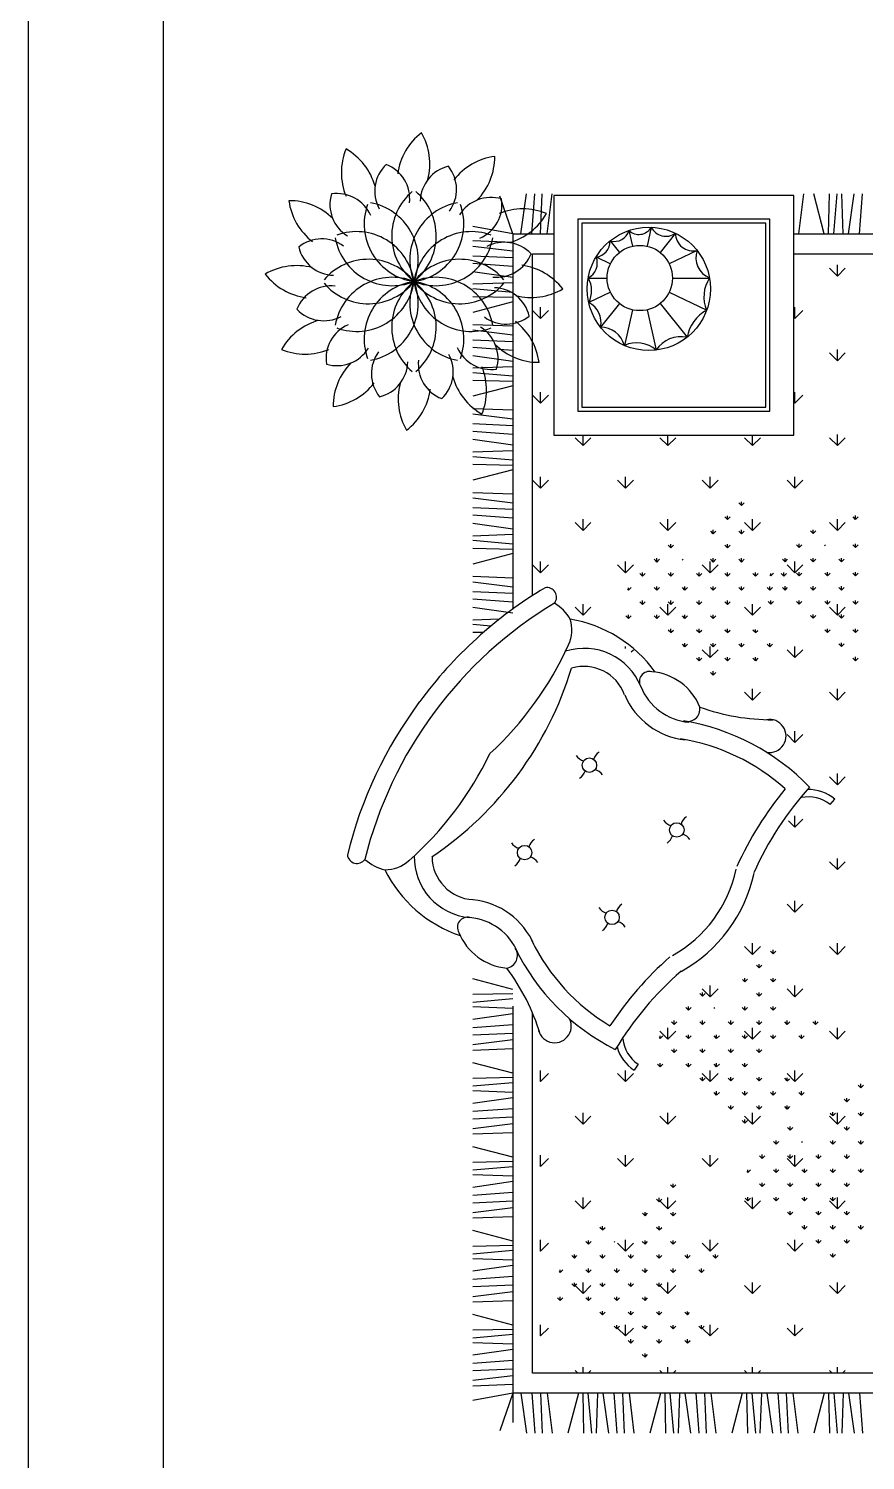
# Model space of a CAD drawing. Header units: inches. Extents: x 10.7 to 53.2, y 13 to 37.8.
# Drawn here: x 10.673 to 12.767, y 23.588 to 27.17 of the extents above; entities that cross this region are included whole.
import ezdxf

# ---------------------------------------------------------------- set-up
doc = ezdxf.new("R2010")
doc.units = ezdxf.units.IN
doc.header["$MEASUREMENT"] = 0
for name, color, linetype in [('02', 2, 'Continuous'), ('1', 1, 'Continuous'), ('4', 4, 'Continuous'), ('kadrbm', 4, 'Continuous')]:
    doc.layers.add(name, color=color, linetype=linetype)

# ---------------------------------------------------------------- blocks, each defined once
blk = doc.blocks.new('kadrbm')
at = {"layer": 'kadrbm', "color": 4}
blk.add_lwpolyline([(0, 0), (0, 24.7972), (21, 24.7972), (21, 0), (0, 0)], close=True, dxfattribs=at)
blk.add_lwpolyline([(20.6631, 0.3257), (20.6631, 24.4603), (0.3369, 24.4603), (0.3369, 0.3257), (20.6631, 0.3257)], dxfattribs=at)

msp = doc.modelspace()

# ---------------------------------------------------------------- linework, layer by layer
at = {"layer": '02'}
for p, q in [((11.9047, 26.6567), (11.9189, 26.7567)), ((11.9323, 26.6567), (11.9397, 26.7567)), ((11.9538, 26.6567), (11.9582, 26.7567)), ((11.9702, 26.6567), (11.9825, 26.7567)), ((12.6001, 26.6567), (12.6124, 26.7567)), ((12.6637, 26.6567), (12.6374, 26.7567)), ((12.6745, 26.6567), (12.6767, 26.7567)), ((12.6874, 26.6567), (12.6963, 26.7567)), ((12.7113, 26.6567), (12.7078, 26.7567)), ((12.7247, 26.6567), (12.7389, 26.7567)), ((12.7523, 26.6567), (12.7597, 26.7567)), ((11.8841, 26.6567), (11.8516, 26.7513)), ((11.8841, 26.6567), (11.7841, 26.6748)), ((11.8841, 26.6567), (11.9873, 26.6567)), ((11.8841, 26.6567), (11.8841, 25.7179)), ((12.175, 26.6651), (12.1839, 26.6259)), ((12.231, 26.6732), (12.2203, 26.6259)), ((12.2913, 26.6582), (12.253, 26.6102)), ((12.5873, 26.6567), (12.8802, 26.6567)), ((11.8841, 26.6355), (11.7841, 26.6392)), ((11.8841, 26.6132), (11.7841, 26.6255)), ((12.128, 26.6392), (12.1512, 26.6102)), ((12.3453, 26.6153), (12.2757, 26.5817)), ((11.8841, 26.5968), (11.7841, 26.6012)), ((11.8841, 26.5752), (11.7841, 26.5827)), ((11.9341, 25.7522), (11.9341, 26.6067)), ((11.9341, 26.6067), (11.9873, 26.6067)), ((12.0928, 26.5989), (12.1285, 26.5817)), ((12.5873, 26.6067), (12.8742, 26.6067)), ((11.8841, 26.5477), (11.7841, 26.5619)), ((12.0729, 26.5463), (12.1204, 26.5463)), ((12.2837, 26.5463), (12.3766, 26.5463)), ((11.8841, 26.5343), (11.7841, 26.5307)), ((11.8841, 26.5104), (11.7841, 26.5193)), ((12.1285, 26.5109), (12.0744, 26.4848)), ((12.2757, 26.5109), (12.3695, 26.4657)), ((11.8841, 26.4975), (11.7841, 26.4996)), ((11.8841, 26.4867), (11.7841, 26.4603)), ((12.1512, 26.4825), (12.1039, 26.4232)), ((12.253, 26.4825), (12.3203, 26.398)), ((12.1839, 26.4667), (12.1636, 26.3775)), ((12.2203, 26.4667), (12.2432, 26.366)), ((11.8841, 26.4255), (11.7841, 26.4292)), ((11.8841, 26.4032), (11.7841, 26.4155)), ((11.8841, 26.3868), (11.7841, 26.3912)), ((11.8841, 26.3652), (11.7841, 26.3727)), ((11.8841, 26.3377), (11.7841, 26.3519)), ((11.8841, 26.3243), (11.7841, 26.3207)), ((11.8841, 26.3004), (11.7841, 26.3093)), ((11.8841, 26.2875), (11.7841, 26.2896)), ((11.8841, 26.2767), (11.7841, 26.2503)), ((11.8841, 26.2155), (11.7841, 26.2192)), ((11.8841, 26.1932), (11.7841, 26.2055)), ((11.8841, 26.1768), (11.7841, 26.1812)), ((11.8841, 26.1552), (11.7841, 26.1627)), ((11.8841, 26.1277), (11.7841, 26.1419)), ((11.8841, 26.1143), (11.7841, 26.1107)), ((11.8841, 26.0904), (11.7841, 26.0993)), ((11.8841, 26.0775), (11.7841, 26.0796)), ((11.8841, 26.0667), (11.7841, 26.0403)), ((11.8841, 26.0055), (11.7841, 26.0092)), ((11.8841, 25.9832), (11.7841, 25.9955)), ((11.8841, 25.9668), (11.7841, 25.9712)), ((11.8841, 25.9452), (11.7841, 25.9527)), ((11.8841, 25.9177), (11.7841, 25.9319)), ((11.8841, 25.9043), (11.7841, 25.9007)), ((11.8841, 25.8804), (11.7841, 25.8893)), ((11.8841, 25.8675), (11.7841, 25.8696)), ((11.8841, 25.8567), (11.7841, 25.8303)), ((11.8841, 25.7955), (11.7841, 25.7992)), ((11.8841, 25.7732), (11.7841, 25.7855)), ((11.8841, 25.7568), (11.7841, 25.7612)), ((11.8841, 25.7352), (11.7841, 25.7427)), ((11.8841, 25.7077), (11.7841, 25.7219)), ((11.8514, 25.6931), (11.7841, 25.6907)), ((11.8293, 25.6752), (11.7841, 25.6793)), ((11.8103, 25.6591), (11.7841, 25.6596)), ((12.6783, 25.2289), (12.6899, 25.2428)), ((11.8841, 24.7667), (11.7841, 24.793)), ((11.8841, 24.7559), (11.7841, 24.7537)), ((11.8841, 24.743), (11.7841, 24.7341)), ((11.8841, 24.719), (11.7841, 24.7226)), ((11.8841, 24.725), (11.8841, 23.6827)), ((11.8841, 24.7056), (11.7841, 24.6914)), ((11.9341, 23.8067), (11.9341, 24.7067)), ((11.8841, 24.6781), (11.7841, 24.6707)), ((11.8841, 24.6566), (11.7841, 24.6522)), ((11.8841, 24.6402), (11.7841, 24.6278)), ((11.8841, 24.6178), (11.7841, 24.6141)), ((11.8841, 24.5567), (11.7841, 24.583)), ((12.1977, 24.5796), (12.1878, 24.5644)), ((11.8841, 24.5459), (11.7841, 24.5437)), ((11.8841, 24.533), (11.7841, 24.5241)), ((11.8841, 24.509), (11.7841, 24.5126)), ((11.8841, 24.4956), (11.7841, 24.4814)), ((11.8841, 24.4681), (11.7841, 24.4607)), ((11.8841, 24.4466), (11.7841, 24.4422)), ((11.8841, 24.4302), (11.7841, 24.4178)), ((11.8841, 24.4078), (11.7841, 24.4041)), ((11.8841, 24.3467), (11.7841, 24.373)), ((11.8841, 24.3359), (11.7841, 24.3337)), ((11.8841, 24.323), (11.7841, 24.3141)), ((11.8841, 24.299), (11.7841, 24.3026)), ((11.8841, 24.2856), (11.7841, 24.2714)), ((11.8841, 24.2581), (11.7841, 24.2507)), ((11.8841, 24.2366), (11.7841, 24.2322)), ((11.8841, 24.2202), (11.7841, 24.2078)), ((11.8841, 24.1978), (11.7841, 24.1941)), ((11.8841, 24.1367), (11.7841, 24.163)), ((11.8841, 24.1259), (11.7841, 24.1237)), ((11.8841, 24.113), (11.7841, 24.1041)), ((11.8841, 24.089), (11.7841, 24.0926)), ((11.8841, 24.0756), (11.7841, 24.0614)), ((11.8841, 24.0481), (11.7841, 24.0407)), ((11.8841, 24.0266), (11.7841, 24.0222)), ((11.8841, 24.0102), (11.7841, 23.9978)), ((11.8841, 23.9878), (11.7841, 23.9841)), ((11.8841, 23.9267), (11.7841, 23.953)), ((11.8841, 23.9159), (11.7841, 23.9137)), ((11.8841, 23.903), (11.7841, 23.8941)), ((11.8841, 23.879), (11.7841, 23.8826)), ((11.8841, 23.8656), (11.7841, 23.8514)), ((11.8841, 23.8381), (11.7841, 23.8307)), ((11.8841, 23.8166), (11.7841, 23.8122)), ((11.8841, 23.8002), (11.7841, 23.7878)), ((15.7341, 23.8067), (11.9341, 23.8067)), ((11.8841, 23.7778), (11.7841, 23.7741)), ((11.8841, 23.7567), (11.7841, 23.7385)), ((11.8841, 23.7567), (11.8516, 23.662)), ((15.7841, 23.7567), (11.8841, 23.7567)), ((11.9047, 23.7567), (11.9189, 23.6567)), ((11.9323, 23.7567), (11.9397, 23.6567)), ((11.9538, 23.7567), (11.9582, 23.6567)), ((11.9702, 23.7567), (11.9825, 23.6567)), ((12.0487, 23.7567), (12.0224, 23.6567)), ((12.0595, 23.7567), (12.0617, 23.6567)), ((12.0724, 23.7567), (12.0813, 23.6567)), ((12.0963, 23.7567), (12.0928, 23.6567)), ((12.1097, 23.7567), (12.1239, 23.6567)), ((12.1373, 23.7567), (12.1447, 23.6567)), ((12.1588, 23.7567), (12.1632, 23.6567)), ((12.1752, 23.7567), (12.1875, 23.6567)), ((12.2537, 23.7567), (12.2274, 23.6567)), ((12.2645, 23.7567), (12.2667, 23.6567)), ((12.2774, 23.7567), (12.2863, 23.6567)), ((12.3013, 23.7567), (12.2978, 23.6567)), ((12.3147, 23.7567), (12.3289, 23.6567)), ((12.3423, 23.7567), (12.3497, 23.6567)), ((12.3638, 23.7567), (12.3682, 23.6567)), ((12.3802, 23.7567), (12.3925, 23.6567)), ((12.4587, 23.7567), (12.4324, 23.6567)), ((12.4695, 23.7567), (12.4717, 23.6567)), ((12.4824, 23.7567), (12.4913, 23.6567)), ((12.5063, 23.7567), (12.5028, 23.6567)), ((12.5197, 23.7567), (12.5339, 23.6567)), ((12.5473, 23.7567), (12.5547, 23.6567)), ((12.5688, 23.7567), (12.5732, 23.6567)), ((12.5852, 23.7567), (12.5975, 23.6567)), ((12.6637, 23.7567), (12.6374, 23.6567)), ((12.6745, 23.7567), (12.6767, 23.6567)), ((12.6874, 23.7567), (12.6963, 23.6567)), ((12.7113, 23.7567), (12.7078, 23.6567)), ((12.7247, 23.7567), (12.7389, 23.6567)), ((12.7523, 23.7567), (12.7597, 23.6567))]:
    msp.add_line(p, q, dxfattribs=at)
for points in [[(11.9873, 26.7531), (11.9873, 26.1531), (12.5873, 26.1531), (12.5873, 26.7531)], [(12.0473, 26.6931), (12.0473, 26.2131), (12.5273, 26.2131), (12.5273, 26.6931)], [(12.0573, 26.6831), (12.0573, 26.2231), (12.5173, 26.2231), (12.5173, 26.6831)]]:
    msp.add_lwpolyline(points, close=True, dxfattribs=at)
for centre, radius in [((12.2248, 26.5191), 0.1543), ((12.2021, 26.5463), 0.0817)]:
    msp.add_circle(centre, radius, dxfattribs=at)
for centre, radius, start, end in [((11.7502, 26.7868), 0.155, 127.5587, 172.4413), ((11.5219, 26.8314), 0.155, 345.4565, 30.3391), ((11.6104, 26.8099), 0.155, 157.5587, 202.4413), ((11.3904, 26.7344), 0.155, 15.4565, 60.3391), ((11.6311, 26.7634), 0.0922, 133.35, 208.3306), ((11.5342, 26.7445), 0.0922, 353.7007, 68.6813), ((11.8597, 26.6969), 0.155, 97.5587, 142.4413), ((11.6843, 26.8496), 0.155, 315.4565, 0.3391), ((11.7449, 26.7362), 0.0922, 103.35, 178.3306), ((11.6515, 26.7683), 0.0922, 323.7007, 38.6813), ((11.519, 26.7301), 0.0922, 163.35, 238.3306), ((11.4445, 26.6654), 0.0922, 23.7007, 98.6813), ((11.7268, 26.6518), 0.1453, 130.265, 231.8858), ((11.5475, 26.6518), 0.1453, 308.1142, 49.735), ((11.3251, 26.5847), 0.155, 45.4565, 90.3391), ((11.4778, 26.7601), 0.155, 187.5587, 232.4413), ((11.6577, 26.6813), 0.1453, 160.265, 261.8858), ((11.5024, 26.5917), 0.1453, 338.1142, 79.735), ((11.7719, 26.5917), 0.1453, 100.265, 201.8858), ((11.6166, 26.6813), 0.1453, 278.1142, 19.735), ((11.8297, 26.6557), 0.0922, 73.35, 148.3306), ((11.765, 26.7302), 0.0922, 293.7007, 8.6813), ((11.9096, 26.5642), 0.155, 67.5587, 112.4413), ((11.834, 26.7842), 0.155, 285.4565, 330.3391), ((11.4933, 26.517), 0.1453, 8.1142, 109.735), ((11.781, 26.517), 0.1453, 70.265, 171.8858), ((12.1384, 26.676), 0.0382, 254.2366, 343.452), ((12.1998, 26.6912), 0.036, 226.3735, 330.1256), ((12.2675, 26.6913), 0.0407, 206.3068, 305.7901), ((12.3355, 26.6583), 0.0441, 180.0766, 282.9409), ((11.4064, 26.5519), 0.0922, 53.7007, 128.6813), ((11.4385, 26.6452), 0.0922, 193.35, 268.3306), ((11.583, 26.6723), 0.1453, 190.265, 291.8858), ((11.6913, 26.6723), 0.1453, 248.1142, 349.735), ((11.863, 26.5436), 0.0922, 43.35, 118.3306), ((12.0889, 26.6379), 0.0391, 275.7319, 1.9485), ((12.3976, 26.5974), 0.0552, 161.0586, 247.6911), ((11.3433, 26.4223), 0.155, 75.4565, 120.3391), ((11.5229, 26.4478), 0.1453, 38.1142, 139.735), ((11.7514, 26.4478), 0.1453, 40.265, 141.8858), ((11.8442, 26.6404), 0.0922, 263.7007, 338.6813), ((11.8864, 26.4244), 0.155, 37.5587, 82.4413), ((12.0545, 26.5834), 0.0414, 296.5242, 22.1375), ((11.3879, 26.6506), 0.155, 217.5587, 262.4413), ((11.583, 26.4027), 0.1453, 68.1142, 169.735), ((11.6913, 26.4027), 0.1453, 10.265, 111.8858), ((12.0184, 26.5143), 0.0633, 332.2613, 30.4176), ((12.4478, 26.4994), 0.0853, 146.6192, 203.2905), ((11.4301, 26.4346), 0.0922, 83.7007, 158.6813), ((11.5229, 26.6272), 0.1453, 220.265, 321.8858), ((11.4933, 26.558), 0.1453, 250.265, 351.8858), ((11.6577, 26.3937), 0.1453, 98.1142, 199.735), ((11.5024, 26.4834), 0.1453, 280.265, 21.8858), ((11.7268, 26.4232), 0.1453, 128.1142, 229.735), ((11.7719, 26.4834), 0.1453, 158.1142, 259.735), ((11.5475, 26.4232), 0.1453, 310.265, 51.8858), ((11.7514, 26.6272), 0.1453, 218.1142, 319.735), ((11.781, 26.558), 0.1453, 188.1142, 289.735), ((11.6166, 26.3937), 0.1453, 340.265, 81.8858), ((11.8358, 26.4298), 0.0922, 13.35, 88.3306), ((11.931, 26.6527), 0.155, 255.4565, 300.3391), ((12.0493, 26.4349), 0.0559, 347.9614, 63.3068), ((11.4403, 26.2908), 0.155, 105.4565, 150.3391), ((11.4113, 26.5315), 0.0922, 223.35, 298.3306), ((11.8679, 26.5231), 0.0922, 233.7007, 308.6813), ((11.7965, 26.3149), 0.155, 7.5587, 52.4413), ((12.4129, 26.3825), 0.0938, 117.5414, 170.4925), ((11.5093, 26.3449), 0.0922, 113.7007, 188.6813), ((11.7553, 26.3449), 0.0922, 343.35, 58.3306), ((12.1045, 26.3622), 0.061, 14.5269, 90.519), ((12.3051, 26.3259), 0.0737, 78.0753, 147.0932), ((11.3647, 26.5108), 0.155, 247.5587, 292.4413), ((11.4446, 26.4193), 0.0922, 253.35, 328.3306), ((11.8298, 26.4097), 0.0922, 203.7007, 278.6813), ((11.9492, 26.4904), 0.155, 225.4565, 270.3391), ((12.1943, 26.3092), 0.075, 49.267, 114.2339), ((11.59, 26.2254), 0.155, 135.4565, 180.3391), ((11.6228, 26.3068), 0.0922, 143.7007, 218.6813), ((11.5294, 26.3389), 0.0922, 283.35, 358.3306), ((11.7401, 26.3305), 0.0922, 173.7007, 248.6813), ((11.6432, 26.3116), 0.0922, 313.35, 28.3306), ((11.8839, 26.3406), 0.155, 195.4565, 240.3391), ((11.6639, 26.2651), 0.155, 337.5587, 22.4413), ((11.4146, 26.3782), 0.155, 277.5587, 322.4413), ((11.7524, 26.2437), 0.155, 165.4565, 210.3391), ((11.5241, 26.2882), 0.155, 307.5587, 352.4413), ((12.5152, 24.8507), 1.0725, 120.859, 143.6471), ((11.9697, 25.7476), 0.0242, 322.3231, 100.9898), ((12.5152, 24.8507), 1.0272, 120.8253, 143.6536), ((11.9259, 25.6317), 0.1191, 30.8231, 58.0939), ((11.9414, 25.6662), 0.0907, 335.4744, 16.9922), ((11.9742, 25.3688), 0.3283, 35.7469, 80.535), ((11.2498, 25.9818), 0.851, 312.7114, 335.4744), ((12.0632, 25.4675), 0.1523, 21.8481, 107.8947), ((12.0622, 25.4662), 0.1085, 20.2093, 106.4909), ((11.1937, 25.8252), 0.8756, 303.9107, 343.0771), ((12.2262, 25.537), 0.0251, 76.1457, 210.8421), ((12.2202, 25.419), 0.1429, 22.1823, 85.1841), ((12.3366, 25.5764), 0.187, 202.9838, 263.6403), ((12.3374, 25.5774), 0.1429, 201.8037, 264.8055), ((12.5117, 24.8461), 1.0725, 143.3407, 166.1288), ((12.3209, 25.4685), 0.0319, 252.4804, 8.0942), ((12.5321, 25.9655), 0.5242, 249.9584, 270.3148), ((12.5118, 24.8461), 1.0272, 143.3342, 166.1625), ((12.2224, 24.8855), 0.5597, 43.754, 80.8613), ((12.5265, 25.4006), 0.0415, 260.6683, 100.6978), ((12.2224, 24.8855), 0.5143, 48.059, 80.8613), ((11.0603, 25.7258), 0.851, 311.5134, 334.2765), ((13.2318, 24.7177), 0.8637, 140.4165, 155.6123), ((13.2382, 24.7233), 0.8219, 138.0764, 155.9673), ((12.6244, 25.1638), 0.1027, 50.3515, 91.4331), ((12.6244, 25.1638), 0.0845, 50.3515, 102.1868), ((11.4946, 25.1058), 0.0242, 185.998, 324.6647), ((11.5927, 25.1815), 0.1191, 228.894, 256.1647), ((11.5642, 25.1566), 0.0907, 269.9956, 311.5134), ((11.7899, 25.0981), 0.1523, 179.0931, 265.1397), ((11.7908, 25.0994), 0.1085, 180.4969, 266.7786), ((11.8582, 25.2121), 0.3283, 206.4528, 251.2409), ((12.1257, 25.1354), 0.3251, 299.0853, 347.9025), ((12.1257, 25.1354), 0.3705, 299.0853, 347.9025), ((11.7656, 24.8048), 0.187, 23.3476, 84.0041), ((11.7709, 24.922), 0.0251, 76.1457, 210.8421), ((11.7648, 24.8038), 0.1429, 22.1823, 85.1841), ((11.882, 24.9622), 0.1429, 201.8037, 264.8055), ((11.8642, 24.8514), 0.0319, 278.8936, 34.5075), ((12.393, 25.116), 0.5597, 206.1265, 243.2338), ((12.393, 25.116), 0.5143, 206.1265, 238.9288), ((12.8484, 24.1996), 0.8637, 131.3755, 146.5713), ((11.4506, 24.5042), 0.5242, 16.673, 37.0295), ((12.8448, 24.1918), 0.8219, 131.0206, 148.9114), ((11.9892, 24.6746), 0.0415, 186.2901, 26.3195), ((12.2442, 24.6502), 0.0845, 184.801, 236.6363), ((12.2442, 24.6502), 0.1027, 195.5548, 236.6363)]:
    msp.add_arc(centre, radius, start, end, dxfattribs=at)
at = {"layer": '1'}
for p, q in [((12.6965, 26.5511), (12.6965, 26.5793)), ((12.6965, 26.5511), (12.6766, 26.571)), ((12.6965, 26.5511), (12.7164, 26.571)), ((11.954, 26.4451), (11.954, 26.4732)), ((12.5904, 26.4451), (12.5904, 26.4732)), ((11.954, 26.4451), (11.9341, 26.4649)), ((11.954, 26.4451), (11.9739, 26.4649)), ((12.5904, 26.4451), (12.5873, 26.4482)), ((12.5904, 26.4451), (12.6103, 26.4649)), ((12.6965, 26.339), (12.6965, 26.3671)), ((12.6965, 26.339), (12.6766, 26.3589)), ((12.6965, 26.339), (12.7164, 26.3589)), ((11.954, 26.2329), (11.954, 26.2611)), ((12.5904, 26.2329), (12.5904, 26.2611)), ((11.954, 26.2329), (11.9341, 26.2528)), ((11.954, 26.2329), (11.9739, 26.2528)), ((12.5904, 26.2329), (12.5873, 26.236)), ((12.5904, 26.2329), (12.6103, 26.2528)), ((12.0601, 26.1269), (12.0601, 26.1531)), ((12.2722, 26.1269), (12.2722, 26.1531)), ((12.4843, 26.1269), (12.4843, 26.1531)), ((12.6965, 26.1269), (12.6965, 26.155)), ((12.0601, 26.1269), (12.0402, 26.1468)), ((12.0601, 26.1269), (12.08, 26.1468)), ((12.2722, 26.1269), (12.2523, 26.1468)), ((12.2722, 26.1269), (12.2921, 26.1468)), ((12.4843, 26.1269), (12.4645, 26.1468)), ((12.4843, 26.1269), (12.5042, 26.1468)), ((12.6965, 26.1269), (12.6766, 26.1468)), ((12.6965, 26.1269), (12.7164, 26.1468)), ((11.954, 26.0208), (11.9341, 26.0407)), ((11.954, 26.0208), (11.954, 26.0489)), ((11.954, 26.0208), (11.9739, 26.0407)), ((12.1661, 26.0208), (12.1463, 26.0407)), ((12.1661, 26.0208), (12.1661, 26.0489)), ((12.1661, 26.0208), (12.186, 26.0407)), ((12.3783, 26.0208), (12.3584, 26.0407)), ((12.3783, 26.0208), (12.3783, 26.0489)), ((12.3783, 26.0208), (12.3982, 26.0407)), ((12.5904, 26.0208), (12.5705, 26.0407)), ((12.5904, 26.0208), (12.5904, 26.0489)), ((12.5904, 26.0208), (12.6103, 26.0407)), ((12.4567, 25.9773), (12.45, 25.9839)), ((12.4567, 25.9773), (12.4567, 25.9866)), ((12.4567, 25.9773), (12.4633, 25.9839)), ((12.0601, 25.9147), (12.0402, 25.9346)), ((12.0601, 25.9147), (12.0601, 25.9429)), ((12.0601, 25.9147), (12.08, 25.9346)), ((12.2722, 25.9147), (12.2523, 25.9346)), ((12.2722, 25.9147), (12.2722, 25.9429)), ((12.2722, 25.9147), (12.2921, 25.9346)), ((12.4213, 25.9419), (12.4147, 25.9485)), ((12.4213, 25.9419), (12.4213, 25.9513)), ((12.4213, 25.9419), (12.4279, 25.9485)), ((12.4843, 25.9147), (12.4645, 25.9346)), ((12.4843, 25.9147), (12.4843, 25.9429)), ((12.4843, 25.9147), (12.5042, 25.9346)), ((12.6965, 25.9147), (12.6766, 25.9346)), ((12.6965, 25.9147), (12.6965, 25.9429)), ((12.6965, 25.9147), (12.7164, 25.9346)), ((12.7423, 25.9425), (12.7359, 25.9488)), ((12.7423, 25.9425), (12.7423, 25.9519)), ((12.7423, 25.9425), (12.7489, 25.9491)), ((12.386, 25.9066), (12.3796, 25.9129)), ((12.386, 25.9066), (12.386, 25.9159)), ((12.386, 25.9066), (12.3926, 25.9132)), ((12.4567, 25.9066), (12.45, 25.9132)), ((12.4567, 25.9066), (12.4567, 25.9159)), ((12.4567, 25.9066), (12.4633, 25.9132)), ((12.6362, 25.9071), (12.6296, 25.9138)), ((12.6362, 25.9071), (12.6362, 25.9165)), ((12.6362, 25.9071), (12.6428, 25.9138)), ((12.2799, 25.8712), (12.2733, 25.8778)), ((12.2799, 25.8712), (12.2799, 25.8806)), ((12.2799, 25.8712), (12.2865, 25.8778)), ((12.4213, 25.8712), (12.4147, 25.8778)), ((12.4213, 25.8712), (12.4213, 25.8806)), ((12.4213, 25.8712), (12.4279, 25.8778)), ((12.6008, 25.8718), (12.5942, 25.8784)), ((12.6008, 25.8718), (12.6008, 25.8811)), ((12.6008, 25.8718), (12.6075, 25.8784)), ((12.6669, 25.8764), (12.6649, 25.8784)), ((12.7423, 25.8718), (12.7356, 25.8784)), ((12.7423, 25.8718), (12.7423, 25.8811)), ((12.7423, 25.8718), (12.7489, 25.8784)), ((11.954, 25.8087), (11.9341, 25.8286)), ((11.954, 25.8087), (11.954, 25.8368)), ((11.954, 25.8087), (11.9739, 25.8286)), ((12.1661, 25.8087), (12.1463, 25.8286)), ((12.1661, 25.8087), (12.1661, 25.8368)), ((12.1661, 25.8087), (12.186, 25.8286)), ((12.2445, 25.8358), (12.2379, 25.8425)), ((12.2445, 25.8358), (12.2445, 25.8452)), ((12.2445, 25.8358), (12.2512, 25.8425)), ((12.3106, 25.8405), (12.3086, 25.8425)), ((12.3783, 25.8087), (12.3584, 25.8286)), ((12.3783, 25.8087), (12.3783, 25.8368)), ((12.3783, 25.8087), (12.3982, 25.8286)), ((12.386, 25.8358), (12.3793, 25.8425)), ((12.386, 25.8358), (12.386, 25.8452)), ((12.386, 25.8358), (12.3926, 25.8425)), ((12.4567, 25.8358), (12.45, 25.8425)), ((12.4567, 25.8358), (12.4567, 25.8452)), ((12.4567, 25.8358), (12.4633, 25.8425)), ((12.5655, 25.8364), (12.5589, 25.843)), ((12.5655, 25.8364), (12.5655, 25.8458)), ((12.5655, 25.8364), (12.5721, 25.843)), ((12.5904, 25.8087), (12.5705, 25.8286)), ((12.5904, 25.8087), (12.5904, 25.8368)), ((12.5904, 25.8087), (12.6103, 25.8286)), ((12.6362, 25.8364), (12.6296, 25.843)), ((12.6362, 25.8364), (12.6362, 25.8458)), ((12.6362, 25.8364), (12.6428, 25.843)), ((12.7069, 25.8364), (12.7003, 25.843)), ((12.7069, 25.8364), (12.7069, 25.8458)), ((12.7069, 25.8364), (12.7135, 25.843)), ((12.2092, 25.8005), (12.2026, 25.8071)), ((12.2092, 25.8005), (12.2092, 25.8099)), ((12.2092, 25.8005), (12.2158, 25.8071)), ((12.2799, 25.8005), (12.2733, 25.8071)), ((12.2799, 25.8005), (12.2799, 25.8099)), ((12.2799, 25.8005), (12.2865, 25.8071)), ((12.3506, 25.8005), (12.344, 25.8071)), ((12.3506, 25.8005), (12.3506, 25.8099)), ((12.3506, 25.8005), (12.3572, 25.8071)), ((12.4213, 25.8005), (12.4147, 25.8071)), ((12.4213, 25.8005), (12.4213, 25.8099)), ((12.4213, 25.8005), (12.4279, 25.8071)), ((12.492, 25.8005), (12.4854, 25.8071)), ((12.492, 25.8005), (12.492, 25.8099)), ((12.492, 25.8005), (12.4987, 25.8071)), ((12.5301, 25.8011), (12.5276, 25.8036)), ((12.5301, 25.8011), (12.5368, 25.8077)), ((12.5301, 25.8011), (12.5301, 25.8073)), ((12.5627, 25.8005), (12.5561, 25.8071)), ((12.5627, 25.8005), (12.5627, 25.8095)), ((12.5627, 25.8005), (12.5694, 25.8071)), ((12.6008, 25.8011), (12.5942, 25.8077)), ((12.6008, 25.8011), (12.6008, 25.8104)), ((12.6008, 25.8011), (12.6075, 25.8077)), ((12.6716, 25.8011), (12.6649, 25.8077)), ((12.6716, 25.8011), (12.6716, 25.8104)), ((12.6716, 25.8011), (12.6782, 25.8077)), ((12.7423, 25.8011), (12.7356, 25.8077)), ((12.7423, 25.8011), (12.7423, 25.8104)), ((12.7423, 25.8011), (12.7489, 25.8077)), ((12.1738, 25.7651), (12.1713, 25.7677)), ((12.1738, 25.7651), (12.1805, 25.7718)), ((12.1738, 25.7651), (12.1738, 25.7714)), ((12.2445, 25.7651), (12.2379, 25.7718)), ((12.2445, 25.7651), (12.2445, 25.7745)), ((12.2445, 25.7651), (12.2512, 25.7718)), ((12.3152, 25.7651), (12.3086, 25.7718)), ((12.3152, 25.7651), (12.3152, 25.7745)), ((12.3152, 25.7651), (12.3219, 25.7718)), ((12.386, 25.7651), (12.3793, 25.7718)), ((12.386, 25.7651), (12.386, 25.7745)), ((12.386, 25.7651), (12.3926, 25.7718)), ((12.4567, 25.7651), (12.45, 25.7718)), ((12.4567, 25.7651), (12.4567, 25.7745)), ((12.4567, 25.7651), (12.4633, 25.7718)), ((12.5274, 25.7651), (12.5207, 25.7718)), ((12.5274, 25.7651), (12.5274, 25.7745)), ((12.5274, 25.7651), (12.534, 25.7718)), ((12.5655, 25.7657), (12.5589, 25.7723)), ((12.5655, 25.7657), (12.5655, 25.7751)), ((12.5655, 25.7657), (12.5721, 25.7723)), ((12.6362, 25.7657), (12.6296, 25.7723)), ((12.6362, 25.7657), (12.6362, 25.7751)), ((12.6362, 25.7657), (12.6428, 25.7723)), ((12.7069, 25.7657), (12.7003, 25.7723)), ((12.7069, 25.7657), (12.7069, 25.7751)), ((12.7069, 25.7657), (12.7135, 25.7723)), ((12.0601, 25.7026), (12.0402, 25.7225)), ((12.0601, 25.7026), (12.0601, 25.7307)), ((12.0601, 25.7026), (12.08, 25.7225)), ((12.2092, 25.7298), (12.2026, 25.7364)), ((12.2092, 25.7298), (12.2092, 25.7391)), ((12.2092, 25.7298), (12.2158, 25.7364)), ((12.2722, 25.7026), (12.2523, 25.7225)), ((12.2722, 25.7026), (12.2722, 25.7307)), ((12.2722, 25.7026), (12.2921, 25.7225)), ((12.2799, 25.7298), (12.2733, 25.7364)), ((12.2799, 25.7298), (12.2799, 25.7391)), ((12.2799, 25.7298), (12.2865, 25.7364)), ((12.3506, 25.7298), (12.344, 25.7364)), ((12.3506, 25.7298), (12.3506, 25.7391)), ((12.3506, 25.7298), (12.3572, 25.7364)), ((12.4213, 25.7298), (12.4147, 25.7364)), ((12.4213, 25.7298), (12.4213, 25.7391)), ((12.4213, 25.7298), (12.4279, 25.7364)), ((12.4843, 25.7026), (12.4645, 25.7225)), ((12.4843, 25.7026), (12.4843, 25.7307)), ((12.4843, 25.7026), (12.5042, 25.7225)), ((12.5301, 25.7303), (12.5235, 25.737)), ((12.5301, 25.7303), (12.5301, 25.7397)), ((12.5301, 25.7303), (12.5368, 25.737)), ((12.6008, 25.7303), (12.5942, 25.737)), ((12.6008, 25.7303), (12.6008, 25.7397)), ((12.6008, 25.7303), (12.6075, 25.737)), ((12.6716, 25.7303), (12.6649, 25.737)), ((12.6716, 25.7303), (12.6716, 25.7397)), ((12.6716, 25.7303), (12.6782, 25.737)), ((12.6965, 25.7026), (12.6766, 25.7225)), ((12.6965, 25.7026), (12.6965, 25.7307)), ((12.6965, 25.7026), (12.7164, 25.7225)), ((12.7423, 25.7303), (12.7356, 25.737)), ((12.7423, 25.7303), (12.7423, 25.7397)), ((12.7423, 25.7303), (12.7489, 25.737)), ((12.1738, 25.6944), (12.1672, 25.701)), ((12.1738, 25.6944), (12.1738, 25.7038)), ((12.1738, 25.6944), (12.1805, 25.701)), ((12.2445, 25.6944), (12.2379, 25.701)), ((12.2445, 25.6944), (12.2445, 25.7038)), ((12.2445, 25.6944), (12.2512, 25.701)), ((12.3152, 25.6944), (12.3086, 25.701)), ((12.3152, 25.6944), (12.3152, 25.7038)), ((12.3152, 25.6944), (12.3219, 25.701)), ((12.386, 25.6944), (12.3793, 25.701)), ((12.386, 25.6944), (12.386, 25.7038)), ((12.386, 25.6944), (12.3926, 25.701)), ((12.6362, 25.695), (12.6296, 25.7016)), ((12.6362, 25.695), (12.6362, 25.7044)), ((12.6362, 25.695), (12.6428, 25.7016)), ((12.7069, 25.695), (12.7003, 25.7016)), ((12.7069, 25.695), (12.7069, 25.7044)), ((12.7069, 25.695), (12.7135, 25.7016)), ((12.2799, 25.6591), (12.2733, 25.6657)), ((12.2799, 25.6591), (12.2799, 25.6684)), ((12.2799, 25.6591), (12.2865, 25.6657)), ((12.3506, 25.6591), (12.344, 25.6657)), ((12.3506, 25.6591), (12.3506, 25.6684)), ((12.3506, 25.6591), (12.3572, 25.6657)), ((12.4213, 25.6591), (12.4147, 25.6657)), ((12.4213, 25.6591), (12.4213, 25.6684)), ((12.4213, 25.6591), (12.4279, 25.6657)), ((12.492, 25.6591), (12.4854, 25.6657)), ((12.492, 25.6591), (12.492, 25.667)), ((12.492, 25.6591), (12.4973, 25.6644)), ((12.6716, 25.6596), (12.6649, 25.6663)), ((12.6716, 25.6596), (12.6716, 25.669)), ((12.6716, 25.6596), (12.6782, 25.6663)), ((12.7423, 25.6596), (12.7356, 25.6663)), ((12.7423, 25.6596), (12.7423, 25.669)), ((12.7423, 25.6596), (12.7489, 25.6663)), ((12.1661, 25.6195), (12.1661, 25.6247)), ((12.1804, 25.6108), (12.186, 25.6164)), ((12.3152, 25.6237), (12.3086, 25.6303)), ((12.3152, 25.6237), (12.3152, 25.6331)), ((12.3152, 25.6237), (12.3219, 25.6303)), ((12.3783, 25.5965), (12.3584, 25.6164)), ((12.3783, 25.5965), (12.3783, 25.6247)), ((12.3783, 25.5965), (12.3982, 25.6164)), ((12.386, 25.6237), (12.3793, 25.6303)), ((12.386, 25.6237), (12.386, 25.6331)), ((12.386, 25.6237), (12.3926, 25.6303)), ((12.4567, 25.6237), (12.45, 25.6303)), ((12.4567, 25.6237), (12.4567, 25.6331)), ((12.4567, 25.6237), (12.4633, 25.6303)), ((12.5274, 25.6237), (12.5207, 25.6303)), ((12.5274, 25.6237), (12.5274, 25.6331)), ((12.5274, 25.6237), (12.534, 25.6303)), ((12.5904, 25.5965), (12.5705, 25.6164)), ((12.5904, 25.5965), (12.5904, 25.6247)), ((12.5904, 25.5965), (12.6103, 25.6164)), ((12.7069, 25.6243), (12.7003, 25.6309)), ((12.7069, 25.6243), (12.7069, 25.6337)), ((12.7069, 25.6243), (12.7135, 25.6309)), ((12.3506, 25.5884), (12.344, 25.595)), ((12.3506, 25.5884), (12.3506, 25.5977)), ((12.3506, 25.5884), (12.3572, 25.595)), ((12.4213, 25.5884), (12.4147, 25.595)), ((12.4213, 25.5884), (12.4213, 25.5977)), ((12.4213, 25.5884), (12.4279, 25.595)), ((12.492, 25.5884), (12.4854, 25.595)), ((12.492, 25.5885), (12.492, 25.5977)), ((12.4922, 25.5886), (12.4987, 25.595)), ((12.7423, 25.5889), (12.7356, 25.5956)), ((12.7423, 25.5889), (12.7423, 25.5983)), ((12.7423, 25.5889), (12.7489, 25.5956)), ((12.386, 25.553), (12.3793, 25.5596)), ((12.386, 25.553), (12.386, 25.5624)), ((12.386, 25.553), (12.3926, 25.5596)), ((12.4843, 25.4905), (12.4645, 25.5104)), ((12.4843, 25.4905), (12.4843, 25.5186)), ((12.4843, 25.4905), (12.5042, 25.5104)), ((12.6965, 25.4905), (12.6766, 25.5104)), ((12.6965, 25.4905), (12.6965, 25.5186)), ((12.6965, 25.4905), (12.7164, 25.5104)), ((12.5904, 25.3844), (12.5705, 25.4043)), ((12.5904, 25.3844), (12.5904, 25.4125)), ((12.5904, 25.3844), (12.6103, 25.4043)), ((12.6965, 25.2783), (12.6766, 25.2982)), ((12.6965, 25.2783), (12.6965, 25.3065)), ((12.6965, 25.2783), (12.7164, 25.2982)), ((12.5904, 25.1723), (12.5744, 25.1883)), ((12.5904, 25.1723), (12.5904, 25.2004)), ((12.5904, 25.1723), (12.6103, 25.1922)), ((12.6965, 25.0662), (12.6766, 25.0861)), ((12.6965, 25.0662), (12.6965, 25.0943)), ((12.6965, 25.0662), (12.7164, 25.0861)), ((12.5904, 24.9601), (12.5705, 24.98)), ((12.5904, 24.9601), (12.5904, 24.9883)), ((12.5904, 24.9601), (12.6103, 24.98)), ((12.4843, 24.8541), (12.4645, 24.874)), ((12.4843, 24.8541), (12.4843, 24.8822)), ((12.4843, 24.8541), (12.5042, 24.874)), ((12.536, 24.8559), (12.5293, 24.8625)), ((12.536, 24.8559), (12.536, 24.8652)), ((12.536, 24.8559), (12.5426, 24.8625)), ((12.6965, 24.8541), (12.6766, 24.874)), ((12.6965, 24.8541), (12.6965, 24.8822)), ((12.6965, 24.8541), (12.7164, 24.874)), ((12.5006, 24.8205), (12.494, 24.8271)), ((12.5006, 24.8205), (12.5006, 24.8299)), ((12.5006, 24.8205), (12.5072, 24.8271)), ((12.4653, 24.7851), (12.4589, 24.7915)), ((12.4653, 24.7851), (12.4653, 24.7945)), ((12.4653, 24.7851), (12.4719, 24.7918)), ((12.536, 24.7851), (12.5293, 24.7918)), ((12.536, 24.7851), (12.536, 24.7945)), ((12.536, 24.7851), (12.5426, 24.7918)), ((12.3592, 24.7498), (12.3526, 24.7564)), ((12.3783, 24.748), (12.3584, 24.7679)), ((12.3592, 24.7498), (12.3592, 24.7592)), ((12.3592, 24.7498), (12.3658, 24.7564)), ((12.3783, 24.748), (12.3783, 24.7761)), ((12.3783, 24.748), (12.3982, 24.7679)), ((12.5006, 24.7498), (12.494, 24.7564)), ((12.5006, 24.7498), (12.5006, 24.7592)), ((12.5006, 24.7498), (12.5072, 24.7564)), ((12.5904, 24.748), (12.5705, 24.7679)), ((12.5904, 24.748), (12.5904, 24.7761)), ((12.5904, 24.748), (12.6103, 24.7679)), ((12.3238, 24.7144), (12.3172, 24.7211)), ((12.3238, 24.7144), (12.3238, 24.7238)), ((12.3238, 24.7144), (12.3305, 24.7211)), ((12.3899, 24.7191), (12.3879, 24.7211)), ((12.4653, 24.7144), (12.4586, 24.7211)), ((12.4653, 24.7144), (12.4653, 24.7238)), ((12.4653, 24.7144), (12.4719, 24.7211)), ((12.536, 24.7144), (12.5293, 24.7211)), ((12.536, 24.7144), (12.536, 24.7238)), ((12.536, 24.7144), (12.5426, 24.7211)), ((12.2885, 24.6791), (12.2818, 24.6857)), ((12.2885, 24.6791), (12.2885, 24.6885)), ((12.2885, 24.6791), (12.2951, 24.6857)), ((12.3592, 24.6791), (12.3526, 24.6857)), ((12.3592, 24.6791), (12.3592, 24.6885)), ((12.3592, 24.6791), (12.3658, 24.6857)), ((12.4299, 24.6791), (12.4233, 24.6857)), ((12.4299, 24.6791), (12.4299, 24.6885)), ((12.4299, 24.6791), (12.4365, 24.6857)), ((12.5006, 24.6791), (12.494, 24.6857)), ((12.5006, 24.6791), (12.5006, 24.6885)), ((12.5006, 24.6791), (12.5072, 24.6857)), ((12.5713, 24.6791), (12.5647, 24.6857)), ((12.5713, 24.6791), (12.5713, 24.6885)), ((12.5713, 24.6791), (12.5779, 24.6857)), ((12.642, 24.6791), (12.6354, 24.6857)), ((12.642, 24.6791), (12.642, 24.6881)), ((12.642, 24.6791), (12.6487, 24.6857)), ((12.2531, 24.6437), (12.2506, 24.6462)), ((12.2722, 24.6419), (12.2523, 24.6618)), ((12.2531, 24.6437), (12.2597, 24.6504)), ((12.2531, 24.6437), (12.2531, 24.65)), ((12.2722, 24.6419), (12.2722, 24.6701)), ((12.2722, 24.6419), (12.2921, 24.6618)), ((12.3238, 24.6437), (12.3172, 24.6504)), ((12.3238, 24.6437), (12.3238, 24.6531)), ((12.3238, 24.6437), (12.3305, 24.6504)), ((12.3945, 24.6437), (12.3879, 24.6504)), ((12.3945, 24.6437), (12.3945, 24.6531)), ((12.3945, 24.6437), (12.4012, 24.6504)), ((12.4653, 24.6437), (12.4586, 24.6504)), ((12.4843, 24.6419), (12.4645, 24.6618)), ((12.4653, 24.6437), (12.4653, 24.6531)), ((12.4653, 24.6437), (12.4719, 24.6504)), ((12.4843, 24.6419), (12.4843, 24.6701)), ((12.4843, 24.6419), (12.5042, 24.6618)), ((12.536, 24.6437), (12.5293, 24.6504)), ((12.536, 24.6437), (12.536, 24.6531)), ((12.536, 24.6437), (12.5426, 24.6504)), ((12.6067, 24.6437), (12.6, 24.6504)), ((12.6067, 24.6437), (12.6067, 24.6531)), ((12.6067, 24.6437), (12.6133, 24.6504)), ((12.6965, 24.6419), (12.6766, 24.6618)), ((12.6965, 24.6419), (12.6965, 24.6701)), ((12.6965, 24.6419), (12.7164, 24.6618)), ((12.2885, 24.6084), (12.2818, 24.615)), ((12.2885, 24.6084), (12.2885, 24.6177)), ((12.2885, 24.6084), (12.2951, 24.615)), ((12.3592, 24.6084), (12.3526, 24.615)), ((12.3592, 24.6084), (12.3592, 24.6177)), ((12.3592, 24.6084), (12.3658, 24.615)), ((12.4299, 24.6084), (12.4233, 24.615)), ((12.4299, 24.6084), (12.4299, 24.6177)), ((12.4299, 24.6084), (12.4365, 24.615)), ((12.5006, 24.6084), (12.494, 24.615)), ((12.5006, 24.6084), (12.5006, 24.6177)), ((12.5006, 24.6084), (12.5072, 24.615)), ((12.2531, 24.573), (12.2465, 24.5796)), ((12.2531, 24.573), (12.2531, 24.5824)), ((12.2531, 24.573), (12.2597, 24.5796)), ((12.3238, 24.573), (12.3172, 24.5796)), ((12.3238, 24.573), (12.3238, 24.5824)), ((12.3238, 24.573), (12.3305, 24.5796)), ((12.3945, 24.573), (12.3879, 24.5796)), ((12.3945, 24.573), (12.3945, 24.5824)), ((12.3945, 24.573), (12.4012, 24.5796)), ((12.4653, 24.573), (12.4586, 24.5796)), ((12.4653, 24.573), (12.4653, 24.5824)), ((12.4653, 24.573), (12.4719, 24.5796)), ((11.954, 24.5359), (11.9528, 24.5371)), ((11.954, 24.5359), (11.954, 24.564)), ((11.954, 24.5359), (11.9739, 24.5558)), ((12.1661, 24.5359), (12.1463, 24.5558)), ((12.1661, 24.5359), (12.1661, 24.564)), ((12.1661, 24.5359), (12.186, 24.5558)), ((12.3592, 24.5377), (12.3526, 24.5443)), ((12.3783, 24.5359), (12.3584, 24.5558)), ((12.3592, 24.5377), (12.3592, 24.547)), ((12.3592, 24.5377), (12.3658, 24.5443)), ((12.3783, 24.5359), (12.3783, 24.564)), ((12.3783, 24.5359), (12.3982, 24.5558)), ((12.4299, 24.5377), (12.4233, 24.5443)), ((12.4299, 24.5377), (12.4299, 24.547)), ((12.4299, 24.5377), (12.4365, 24.5443)), ((12.5006, 24.5377), (12.494, 24.5443)), ((12.5006, 24.5377), (12.5006, 24.547)), ((12.5006, 24.5377), (12.5072, 24.5443)), ((12.5713, 24.5377), (12.5647, 24.5443)), ((12.5904, 24.5359), (12.5705, 24.5558)), ((12.5713, 24.5377), (12.5713, 24.5456)), ((12.5713, 24.5377), (12.5766, 24.543)), ((12.5904, 24.5359), (12.5904, 24.564)), ((12.5904, 24.5359), (12.6103, 24.5558)), ((12.3945, 24.5023), (12.3879, 24.5089)), ((12.3945, 24.5023), (12.3945, 24.5117)), ((12.3945, 24.5023), (12.4012, 24.5089)), ((12.4653, 24.5023), (12.4586, 24.5089)), ((12.4653, 24.5023), (12.4653, 24.5117)), ((12.4653, 24.5023), (12.4719, 24.5089)), ((12.536, 24.5023), (12.5293, 24.5089)), ((12.536, 24.5023), (12.536, 24.5117)), ((12.536, 24.5023), (12.5426, 24.5089)), ((12.6067, 24.5023), (12.6, 24.5089)), ((12.6067, 24.5023), (12.6067, 24.5117)), ((12.6067, 24.5023), (12.6133, 24.5089)), ((12.7556, 24.5206), (12.7489, 24.5273)), ((12.7556, 24.5206), (12.7556, 24.53)), ((12.7556, 24.5206), (12.7622, 24.5273)), ((12.4299, 24.4669), (12.4233, 24.4736)), ((12.4299, 24.4669), (12.4299, 24.4763)), ((12.4299, 24.4669), (12.4365, 24.4736)), ((12.5006, 24.4669), (12.494, 24.4736)), ((12.5006, 24.4669), (12.5006, 24.4763)), ((12.5006, 24.4669), (12.5072, 24.4736)), ((12.5712, 24.467), (12.5647, 24.4736)), ((12.5713, 24.467), (12.5713, 24.4763)), ((12.5715, 24.4671), (12.5779, 24.4736)), ((12.7202, 24.4853), (12.7136, 24.4919)), ((12.7202, 24.4853), (12.7202, 24.4947)), ((12.7202, 24.4853), (12.7268, 24.4919)), ((12.0601, 24.4298), (12.0402, 24.4497)), ((12.0601, 24.4298), (12.0601, 24.4579)), ((12.0601, 24.4298), (12.08, 24.4497)), ((12.2722, 24.4298), (12.2523, 24.4497)), ((12.2722, 24.4298), (12.2722, 24.4579)), ((12.2722, 24.4298), (12.2921, 24.4497)), ((12.4653, 24.4316), (12.4586, 24.4382)), ((12.4843, 24.4298), (12.4645, 24.4497)), ((12.4653, 24.4316), (12.4653, 24.441)), ((12.4653, 24.4316), (12.4719, 24.4382)), ((12.4843, 24.4298), (12.4843, 24.4579)), ((12.4843, 24.4298), (12.5042, 24.4497)), ((12.6965, 24.4298), (12.6766, 24.4497)), ((12.6848, 24.4499), (12.6785, 24.4563)), ((12.6848, 24.4499), (12.6848, 24.4593)), ((12.6848, 24.4499), (12.6915, 24.4566)), ((12.6965, 24.4298), (12.6965, 24.4579)), ((12.6965, 24.4298), (12.7164, 24.4497)), ((12.7556, 24.4499), (12.7489, 24.4566)), ((12.7556, 24.4499), (12.7556, 24.4593)), ((12.7556, 24.4499), (12.7622, 24.4566)), ((12.5788, 24.4146), (12.5721, 24.4212)), ((12.5788, 24.4146), (12.5788, 24.424)), ((12.5788, 24.4146), (12.5854, 24.4212)), ((12.7202, 24.4146), (12.7136, 24.4212)), ((12.7202, 24.4146), (12.7202, 24.424)), ((12.7202, 24.4146), (12.7268, 24.4212)), ((12.5434, 24.3792), (12.5368, 24.3859)), ((12.5434, 24.3792), (12.5434, 24.3886)), ((12.5434, 24.3792), (12.55, 24.3859)), ((12.6095, 24.3839), (12.6075, 24.3859)), ((12.6848, 24.3792), (12.6782, 24.3859)), ((12.6848, 24.3792), (12.6848, 24.3886)), ((12.6848, 24.3792), (12.6915, 24.3859)), ((12.7556, 24.3792), (12.7489, 24.3859)), ((12.7556, 24.3792), (12.7556, 24.3886)), ((12.7556, 24.3792), (12.7622, 24.3859)), ((11.954, 24.3237), (11.9528, 24.325)), ((11.954, 24.3237), (11.954, 24.3519)), ((11.954, 24.3237), (11.9739, 24.3436)), ((12.1661, 24.3237), (12.1463, 24.3436)), ((12.1661, 24.3237), (12.1661, 24.3519)), ((12.1661, 24.3237), (12.186, 24.3436)), ((12.3783, 24.3237), (12.3584, 24.3436)), ((12.3783, 24.3237), (12.3783, 24.3519)), ((12.3783, 24.3237), (12.3982, 24.3436)), ((12.5081, 24.3439), (12.5014, 24.3505)), ((12.5081, 24.3439), (12.5081, 24.3532)), ((12.5081, 24.3439), (12.5147, 24.3505)), ((12.5904, 24.3237), (12.5705, 24.3436)), ((12.5788, 24.3439), (12.5721, 24.3505)), ((12.5788, 24.3439), (12.5788, 24.3532)), ((12.5788, 24.3439), (12.5854, 24.3505)), ((12.5904, 24.3237), (12.5904, 24.3519)), ((12.5904, 24.3237), (12.6103, 24.3436)), ((12.6495, 24.3439), (12.6429, 24.3505)), ((12.6495, 24.3439), (12.6495, 24.3532)), ((12.6495, 24.3439), (12.6561, 24.3505)), ((12.7202, 24.3439), (12.7136, 24.3505)), ((12.7202, 24.3439), (12.7202, 24.3532)), ((12.7202, 24.3439), (12.7268, 24.3505)), ((12.4727, 24.3085), (12.4702, 24.311)), ((12.4727, 24.3085), (12.4793, 24.3151)), ((12.4727, 24.3085), (12.4727, 24.3148)), ((12.5434, 24.3085), (12.5368, 24.3151)), ((12.5434, 24.3085), (12.5434, 24.3179)), ((12.5434, 24.3085), (12.55, 24.3151)), ((12.6141, 24.3085), (12.6075, 24.3151)), ((12.6141, 24.3085), (12.6141, 24.3179)), ((12.6141, 24.3085), (12.6208, 24.3151)), ((12.6848, 24.3085), (12.6782, 24.3151)), ((12.6848, 24.3085), (12.6848, 24.3179)), ((12.6848, 24.3085), (12.6915, 24.3151)), ((12.7556, 24.3085), (12.7489, 24.3151)), ((12.7556, 24.3085), (12.7556, 24.3179)), ((12.7556, 24.3085), (12.7622, 24.3151)), ((12.2859, 24.2708), (12.2792, 24.2774)), ((12.2859, 24.2708), (12.2859, 24.2801)), ((12.2859, 24.2708), (12.2925, 24.2774)), ((12.5081, 24.2732), (12.5014, 24.2798)), ((12.5081, 24.2732), (12.5081, 24.2825)), ((12.5081, 24.2732), (12.5147, 24.2798)), ((12.5788, 24.2732), (12.5721, 24.2798)), ((12.5788, 24.2732), (12.5788, 24.2825)), ((12.5788, 24.2732), (12.5854, 24.2798)), ((12.6495, 24.2732), (12.6429, 24.2798)), ((12.6495, 24.2732), (12.6495, 24.2825)), ((12.6495, 24.2732), (12.6561, 24.2798)), ((12.7202, 24.2732), (12.7136, 24.2798)), ((12.7202, 24.2732), (12.7202, 24.2825)), ((12.7202, 24.2732), (12.7268, 24.2798)), ((12.0601, 24.2177), (12.0402, 24.2376)), ((12.0601, 24.2177), (12.0601, 24.2458)), ((12.0601, 24.2177), (12.08, 24.2376)), ((12.2505, 24.2354), (12.2439, 24.242)), ((12.2505, 24.2354), (12.2505, 24.2448)), ((12.2505, 24.2354), (12.2571, 24.242)), ((12.2722, 24.2177), (12.2523, 24.2376)), ((12.2722, 24.2177), (12.2722, 24.2458)), ((12.2722, 24.2177), (12.2921, 24.2376)), ((12.4843, 24.2177), (12.4645, 24.2376)), ((12.4727, 24.2378), (12.4661, 24.2444)), ((12.4727, 24.2378), (12.4727, 24.2472)), ((12.4727, 24.2378), (12.4793, 24.2444)), ((12.4843, 24.2177), (12.4843, 24.2458)), ((12.4843, 24.2177), (12.5042, 24.2376)), ((12.5434, 24.2378), (12.5368, 24.2444)), ((12.5434, 24.2378), (12.5434, 24.2472)), ((12.5434, 24.2378), (12.55, 24.2444)), ((12.6141, 24.2378), (12.6075, 24.2444)), ((12.6141, 24.2378), (12.6141, 24.2472)), ((12.6141, 24.2378), (12.6208, 24.2444)), ((12.6965, 24.2177), (12.6766, 24.2376)), ((12.6848, 24.2378), (12.6782, 24.2444)), ((12.6848, 24.2378), (12.6848, 24.2472)), ((12.6848, 24.2378), (12.6915, 24.2444)), ((12.6965, 24.2177), (12.6965, 24.2458)), ((12.6965, 24.2177), (12.7164, 24.2376)), ((12.2152, 24.2001), (12.2088, 24.2064)), ((12.2152, 24.2001), (12.2152, 24.2094)), ((12.2152, 24.2001), (12.2218, 24.2067)), ((12.2859, 24.2001), (12.2792, 24.2067)), ((12.2859, 24.2001), (12.2859, 24.2094)), ((12.2859, 24.2001), (12.2925, 24.2067)), ((12.5788, 24.2025), (12.5721, 24.2091)), ((12.5788, 24.2025), (12.5788, 24.2118)), ((12.5788, 24.2025), (12.5854, 24.2091)), ((12.6495, 24.2025), (12.6429, 24.2091)), ((12.6495, 24.2025), (12.6495, 24.2118)), ((12.6495, 24.2025), (12.6561, 24.2091)), ((12.7202, 24.2025), (12.7136, 24.2091)), ((12.7202, 24.2025), (12.7202, 24.2118)), ((12.7202, 24.2025), (12.7268, 24.2091)), ((12.1091, 24.1647), (12.1025, 24.1713)), ((12.1091, 24.1647), (12.1091, 24.1741)), ((12.1091, 24.1647), (12.1157, 24.1713)), ((12.2505, 24.1647), (12.2439, 24.1713)), ((12.2505, 24.1647), (12.2505, 24.1741)), ((12.2505, 24.1647), (12.2571, 24.1713)), ((12.6141, 24.1671), (12.6075, 24.1737)), ((12.6141, 24.1671), (12.6141, 24.1765)), ((12.6141, 24.1671), (12.6208, 24.1737)), ((12.6848, 24.1671), (12.6782, 24.1737)), ((12.6848, 24.1671), (12.6848, 24.1765)), ((12.6848, 24.1671), (12.6915, 24.1737)), ((12.7556, 24.1671), (12.7489, 24.1737)), ((12.7556, 24.1671), (12.7556, 24.1765)), ((12.7556, 24.1671), (12.7622, 24.1737)), ((11.954, 24.1116), (11.9528, 24.1129)), ((11.954, 24.1116), (11.954, 24.1397)), ((11.954, 24.1116), (11.9739, 24.1315)), ((12.0737, 24.1293), (12.0671, 24.136)), ((12.0737, 24.1293), (12.0737, 24.1387)), ((12.0737, 24.1293), (12.0804, 24.136)), ((12.1398, 24.134), (12.1378, 24.136)), ((12.1661, 24.1116), (12.1463, 24.1315)), ((12.1661, 24.1116), (12.1661, 24.1397)), ((12.1661, 24.1116), (12.186, 24.1315)), ((12.2152, 24.1293), (12.2085, 24.136)), ((12.2152, 24.1293), (12.2152, 24.1387)), ((12.2152, 24.1293), (12.2218, 24.136)), ((12.2859, 24.1293), (12.2792, 24.136)), ((12.2859, 24.1293), (12.2859, 24.1387)), ((12.2859, 24.1293), (12.2925, 24.136)), ((12.3783, 24.1116), (12.3584, 24.1315)), ((12.3783, 24.1116), (12.3783, 24.1397)), ((12.3783, 24.1116), (12.3982, 24.1315)), ((12.5904, 24.1116), (12.5705, 24.1315)), ((12.5904, 24.1116), (12.5904, 24.1397)), ((12.5904, 24.1116), (12.6103, 24.1315)), ((12.6495, 24.1317), (12.6429, 24.1384)), ((12.6495, 24.1317), (12.6495, 24.1411)), ((12.6495, 24.1317), (12.6561, 24.1384)), ((12.6848, 24.0964), (12.6848, 24.1058)), ((12.7202, 24.1317), (12.7136, 24.1384)), ((12.7202, 24.1317), (12.7202, 24.1411)), ((12.7202, 24.1317), (12.7268, 24.1384)), ((12.0384, 24.094), (12.0318, 24.1006)), ((12.0384, 24.094), (12.0384, 24.1034)), ((12.0384, 24.094), (12.045, 24.1006)), ((12.1091, 24.094), (12.1025, 24.1006)), ((12.1091, 24.094), (12.1091, 24.1034)), ((12.1091, 24.094), (12.1157, 24.1006)), ((12.1798, 24.094), (12.1732, 24.1006)), ((12.1798, 24.094), (12.1798, 24.1034)), ((12.1798, 24.094), (12.1864, 24.1006)), ((12.2505, 24.094), (12.2439, 24.1006)), ((12.2505, 24.094), (12.2505, 24.1034)), ((12.2505, 24.094), (12.2571, 24.1006)), ((12.3212, 24.094), (12.3146, 24.1006)), ((12.3212, 24.094), (12.3212, 24.1034)), ((12.3212, 24.094), (12.3279, 24.1006)), ((12.3919, 24.094), (12.3853, 24.1006)), ((12.3919, 24.094), (12.3919, 24.103)), ((12.3919, 24.094), (12.3986, 24.1006)), ((12.6848, 24.0964), (12.6782, 24.103)), ((12.6848, 24.0964), (12.6915, 24.103)), ((12.003, 24.0586), (12.0005, 24.0612)), ((12.003, 24.0586), (12.0097, 24.0653)), ((12.003, 24.0586), (12.003, 24.0649)), ((12.0737, 24.0586), (12.0671, 24.0653)), ((12.0737, 24.0586), (12.0737, 24.068)), ((12.0737, 24.0586), (12.0804, 24.0653)), ((12.1445, 24.0586), (12.1378, 24.0653)), ((12.1445, 24.0586), (12.1445, 24.068)), ((12.1445, 24.0586), (12.1511, 24.0653)), ((12.2152, 24.0586), (12.2085, 24.0653)), ((12.2152, 24.0586), (12.2152, 24.068)), ((12.2152, 24.0586), (12.2218, 24.0653)), ((12.2859, 24.0586), (12.2792, 24.0653)), ((12.2859, 24.0586), (12.2859, 24.068)), ((12.2859, 24.0586), (12.2925, 24.0653)), ((12.3566, 24.0586), (12.35, 24.0653)), ((12.3566, 24.0586), (12.3566, 24.068)), ((12.3566, 24.0586), (12.3632, 24.0653)), ((12.0384, 24.0233), (12.0318, 24.0299)), ((12.0384, 24.0233), (12.0384, 24.0327)), ((12.0384, 24.0233), (12.045, 24.0299)), ((12.0601, 24.0055), (12.0402, 24.0254)), ((12.0601, 24.0055), (12.0601, 24.0337)), ((12.0601, 24.0055), (12.08, 24.0254)), ((12.1091, 24.0233), (12.1025, 24.0299)), ((12.1091, 24.0233), (12.1091, 24.0327)), ((12.1091, 24.0233), (12.1157, 24.0299)), ((12.1798, 24.0233), (12.1732, 24.0299)), ((12.1798, 24.0233), (12.1798, 24.0327)), ((12.1798, 24.0233), (12.1864, 24.0299)), ((12.2505, 24.0233), (12.2439, 24.0299)), ((12.2505, 24.0233), (12.2505, 24.0327)), ((12.2505, 24.0233), (12.2571, 24.0299)), ((12.2722, 24.0055), (12.2523, 24.0254)), ((12.2722, 24.0055), (12.2722, 24.0337)), ((12.2722, 24.0055), (12.2921, 24.0254)), ((12.4843, 24.0055), (12.4645, 24.0254)), ((12.4843, 24.0055), (12.4843, 24.0337)), ((12.4843, 24.0055), (12.5042, 24.0254)), ((12.6965, 24.0055), (12.6766, 24.0254)), ((12.6965, 24.0055), (12.6965, 24.0337)), ((12.6965, 24.0055), (12.7164, 24.0254)), ((12.003, 23.9879), (11.9964, 23.9946)), ((12.003, 23.9879), (12.003, 23.9973)), ((12.003, 23.9879), (12.0097, 23.9946)), ((12.0737, 23.9879), (12.0671, 23.9946)), ((12.0737, 23.9879), (12.0737, 23.9973)), ((12.0737, 23.9879), (12.0804, 23.9946)), ((12.1445, 23.9879), (12.1378, 23.9946)), ((12.1445, 23.9879), (12.1445, 23.9973)), ((12.1445, 23.9879), (12.1511, 23.9946)), ((12.2152, 23.9879), (12.2085, 23.9946)), ((12.2152, 23.9879), (12.2152, 23.9973)), ((12.2152, 23.9879), (12.2218, 23.9946)), ((11.954, 23.8995), (11.954, 23.9276)), ((12.1091, 23.9526), (12.1025, 23.9592)), ((12.1091, 23.9526), (12.1091, 23.9619)), ((12.1091, 23.9526), (12.1157, 23.9592)), ((12.1445, 23.9172), (12.1445, 23.9266)), ((12.1661, 23.8995), (12.1661, 23.9276)), ((12.1798, 23.9526), (12.1732, 23.9592)), ((12.1798, 23.9526), (12.1798, 23.9619)), ((12.1798, 23.9526), (12.1864, 23.9592)), ((12.2152, 23.9172), (12.2152, 23.9266)), ((12.2505, 23.9526), (12.2439, 23.9592)), ((12.2505, 23.9526), (12.2505, 23.9619)), ((12.2505, 23.9526), (12.2571, 23.9592)), ((12.2859, 23.9172), (12.2859, 23.9266)), ((12.3212, 23.9526), (12.3146, 23.9592)), ((12.3212, 23.9526), (12.3212, 23.9605)), ((12.3212, 23.9526), (12.3265, 23.9579)), ((12.3566, 23.9172), (12.3566, 23.9266)), ((12.3783, 23.8995), (12.3783, 23.9276)), ((12.5904, 23.8995), (12.5904, 23.9276)), ((11.954, 23.8995), (11.9528, 23.9007)), ((11.954, 23.8995), (11.9739, 23.9194)), ((12.1445, 23.9172), (12.1378, 23.9238)), ((12.1445, 23.9172), (12.1511, 23.9238)), ((12.1661, 23.8995), (12.1463, 23.9194)), ((12.1661, 23.8995), (12.186, 23.9194)), ((12.1798, 23.8819), (12.1798, 23.8912)), ((12.2152, 23.9172), (12.2085, 23.9238)), ((12.2152, 23.9172), (12.2218, 23.9238)), ((12.2505, 23.8819), (12.2505, 23.8912)), ((12.2859, 23.9172), (12.2792, 23.9238)), ((12.2859, 23.9172), (12.2925, 23.9238)), ((12.3212, 23.882), (12.3212, 23.8912)), ((12.3566, 23.9172), (12.35, 23.9238)), ((12.3566, 23.9172), (12.3632, 23.9238)), ((12.3783, 23.8995), (12.3584, 23.9194)), ((12.3783, 23.8995), (12.3982, 23.9194)), ((12.5904, 23.8995), (12.5705, 23.9194)), ((12.5904, 23.8995), (12.6103, 23.9194)), ((12.1798, 23.8819), (12.1732, 23.8885)), ((12.1798, 23.8819), (12.1864, 23.8885)), ((12.2152, 23.8465), (12.2152, 23.8559)), ((12.2505, 23.8819), (12.2439, 23.8885)), ((12.2505, 23.8819), (12.2571, 23.8885)), ((12.3212, 23.8819), (12.3146, 23.8885)), ((12.3214, 23.8821), (12.3279, 23.8885)), ((12.0601, 23.8067), (12.0601, 23.8215)), ((12.2152, 23.8465), (12.2085, 23.8531)), ((12.2152, 23.8465), (12.2218, 23.8531)), ((12.2722, 23.8067), (12.2722, 23.8215)), ((12.4843, 23.8067), (12.4843, 23.8215)), ((12.6965, 23.8067), (12.6965, 23.8215)), ((12.0468, 23.8067), (12.0402, 23.8133)), ((12.0733, 23.8067), (12.08, 23.8133)), ((12.259, 23.8067), (12.2523, 23.8133)), ((12.2855, 23.8067), (12.2921, 23.8133)), ((12.4711, 23.8067), (12.4645, 23.8133)), ((12.4976, 23.8067), (12.5042, 23.8133)), ((12.6832, 23.8067), (12.6766, 23.8133)), ((12.7097, 23.8067), (12.7164, 23.8133))]:
    msp.add_line(p, q, dxfattribs=at)
at = {"layer": '4'}
for centre in [(12.0759, 25.3275), (12.2947, 25.1656), (11.914, 25.1087), (12.1328, 24.9468)]:
    msp.add_circle(centre, 0.0181, dxfattribs=at)
for centre, start, end in [((12.1176, 25.3333), 122.8091, 164.1787), ((12.0701, 25.3692), 212.8091, 254.1787), ((12.0342, 25.3216), 302.8091, 344.1787), ((12.0817, 25.2858), 32.8091, 74.1787), ((12.2888, 25.2072), 212.8091, 254.1787), ((12.3364, 25.1714), 122.8091, 164.1787), ((12.253, 25.1597), 302.8091, 344.1787), ((12.3005, 25.1239), 32.8091, 74.1787), ((11.9082, 25.1504), 212.8091, 254.1787), ((11.9557, 25.1145), 122.8091, 164.1787), ((11.8723, 25.1029), 302.8091, 344.1787), ((11.9198, 25.067), 32.8091, 74.1787), ((12.1269, 24.9885), 212.8091, 254.1787), ((12.1744, 24.9526), 122.8091, 164.1787), ((12.0911, 24.941), 302.8091, 344.1787), ((12.1386, 24.9051), 32.8091, 74.1787)]:
    msp.add_arc(centre, 0.0321, start, end, dxfattribs=at)

# ---------------------------------------------------------------- block references
at = {"layer": 'kadrbm'}
msp.add_blockref('kadrbm', (10.6729, 13.0279), dxfattribs=at)

doc.saveas('drawing.dxf')
